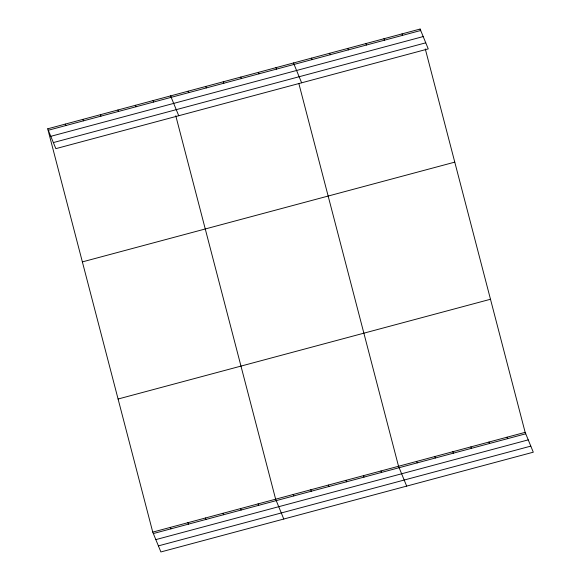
<?xml version="1.0" encoding="UTF-8"?>
<svg xmlns="http://www.w3.org/2000/svg" width="581" height="581" viewBox="0 0 581 581"><rect width="100%" height="100%" fill="white"/><g stroke="black" fill="none" stroke-linecap="round" stroke-linejoin="round"><path stroke-width="0.87" d="M47.707 128.808L420.114 29.05L428.248 48.891L55.849 148.649L47.707 128.808L152.752 532.109L160.886 551.95L533.293 452.192L525.151 432.351L425.285 48.927M48.303 130.253L420.702 30.495M50.787 136.324L423.193 36.567M53.358 142.577L425.757 42.82M82.371 261.893L454.778 162.135M118.088 399.016L490.487 299.259M152.752 532.109L525.151 432.351M153.34 533.547L525.747 433.789M155.831 539.618L528.238 439.868M158.402 545.879L530.802 446.121M402.023 33.894L402.611 35.339M383.932 38.738L384.528 40.183M365.848 43.59L366.437 45.027M347.758 48.434L348.353 49.872M507.068 437.195L507.656 438.64M329.667 53.278L330.262 54.723M488.977 442.039L489.572 443.485M311.583 58.122L312.171 59.567M470.886 446.883L471.481 448.329M301.633 82.814L293.492 62.966L293.942 64.694M452.802 451.727L453.391 453.173M275.939 67.672L276.527 69.117M434.711 456.579L435.307 458.017M258.378 72.371L258.973 73.816M416.628 461.423L417.216 462.868M240.825 77.077L241.42 78.522M406.678 486.108L398.537 466.267L298.895 83.708M223.271 81.776L223.859 83.221M380.983 470.966L381.572 472.411M205.71 86.482L206.306 87.927M363.423 475.672L364.018 477.117M188.157 91.188L188.752 92.626M345.869 480.378L346.458 481.816M178.737 115.728L170.603 95.887L171.054 97.615M328.316 485.077L328.904 486.522M153.043 100.593L153.638 102.031M310.755 489.783L311.351 491.221M135.489 105.292L136.077 106.737M293.202 494.482L293.79 495.927M117.936 109.998L118.524 111.436M283.782 519.029L275.641 499.188L175.774 115.764M100.375 114.697L100.971 116.142M258.087 503.887L258.683 505.332M82.822 119.403L83.41 120.848M240.534 508.593L241.122 510.038M65.261 124.102L65.856 125.547M222.973 513.292L223.569 514.737M205.42 517.998L206.008 519.443M187.866 522.704L188.455 524.142M170.306 527.403L170.901 528.848M420.114 29.05L420.564 30.778"/></g></svg>
